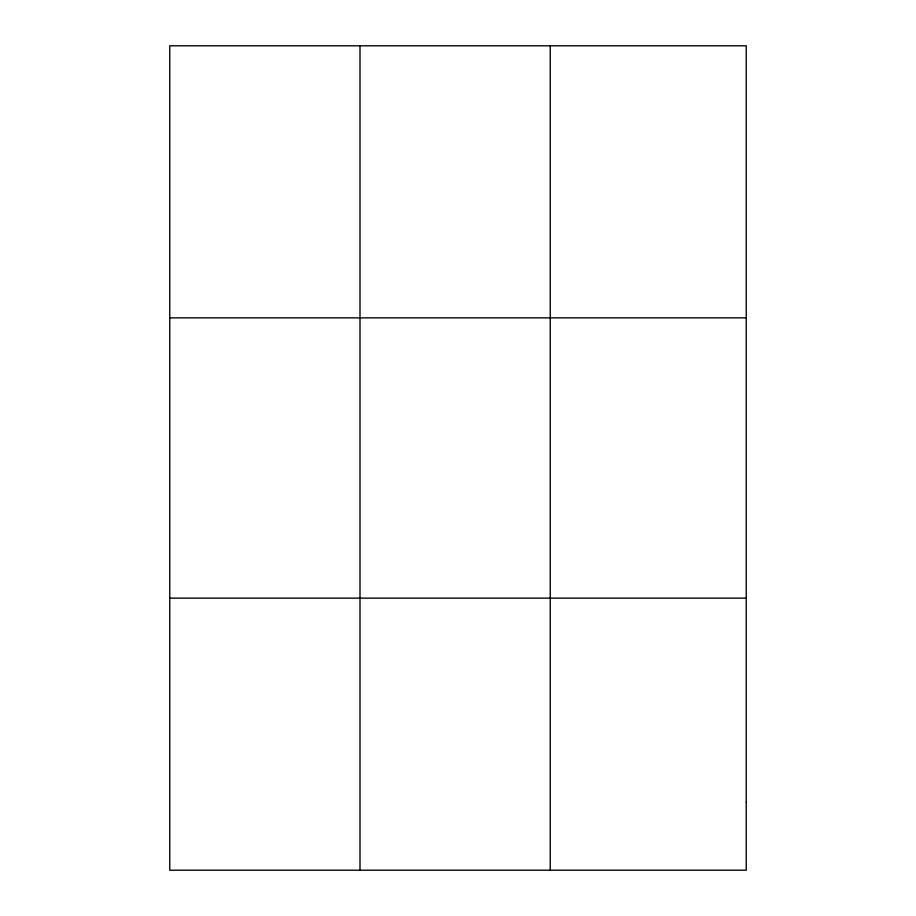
<?xml version="1.0" encoding="UTF-8"?>
<svg xmlns="http://www.w3.org/2000/svg" width="916" height="916" viewBox="0 0 916 916"><rect width="100%" height="100%" fill="white"/><g stroke="black" fill="none" stroke-linecap="round" stroke-linejoin="round"><path stroke-width="1.37" d="M359.999 45.8L359.999 870.2M550.241 45.8L550.241 870.2M169.758 317.852L746.242 317.852M169.758 598.148L746.242 598.148M746.242 802.187L746.242 870.2L169.758 870.2L169.758 45.8L746.242 45.8L746.242 802.187"/></g></svg>
